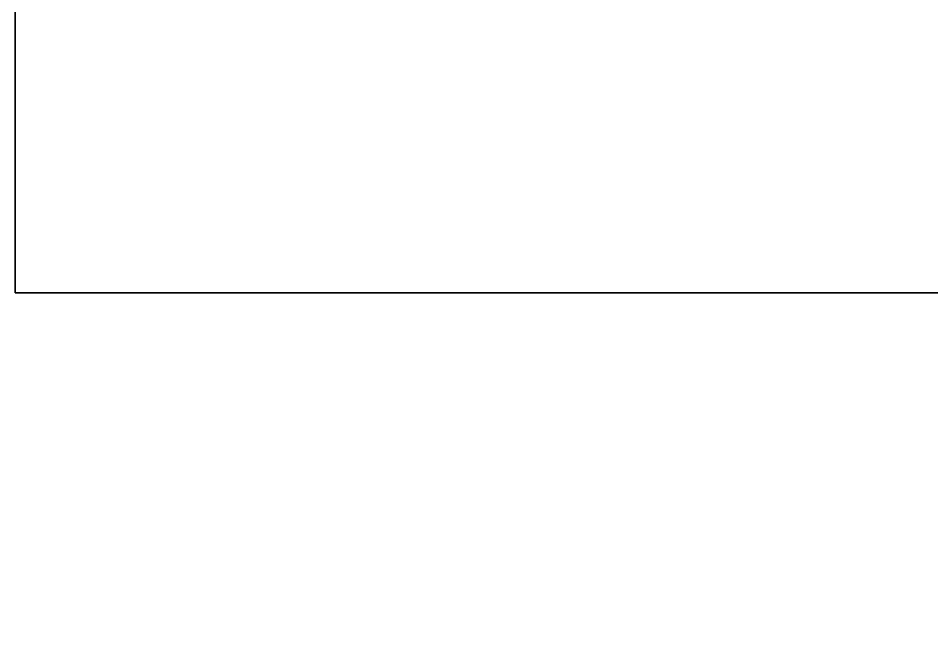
# Model space of a CAD drawing. Extents: x 0 to 7800, y -5130 to 1.
# Drawn here: x 5281.7 to 5581.7, y -964 to -763.8 of the extents above; entities that cross this region are included whole.
import ezdxf

# ---------------------------------------------------------------- set-up
doc = ezdxf.new("R2010")
doc.units = 0
for name, color, linetype in [('LAYER0', 7, 'CONTINUOUS'), ('LAYER2', 7, 'CONTINUOUS'), ('LAYER667', 35, 'CONTINUOUS')]:
    doc.layers.add(name, color=color, linetype=linetype)

msp = doc.modelspace()

# ---------------------------------------------------------------- linework, layer by layer
at = {"layer": 'LAYER0'}
for points, invisible_edges in [([(7199.692, -1929.002, -5), (5130.692, -289.002, -5), (7199.692, 0.998, -5), (7199.692, -1929.002, -5)], 7), ([(5130.692, -289.002), (7199.692, -1929.002), (5130.692, 0.998), (5130.692, -289.002)], 3), ([(5130.692, 0.998), (7199.692, -1929.002), (7199.692, 0.998), (5130.692, 0.998)], 3), ([(4825.692, -1929.002, -5), (5130.692, -289.002, -5), (7199.692, -1929.002, -5), (4825.692, -1929.002, -5)], 3), ([(5130.692, -289.002), (4825.692, -1929.002), (7199.692, -1929.002), (5130.692, -289.002)], 5)]:
    msp.add_3dface(points, dxfattribs=dict(at, invisible_edges=invisible_edges))
at = {"layer": 'LAYER667', "invisible_edges": 1}
for points in [[(6484.695, -854, 880), (5280.695, -149, 880), (6484.695, -149, 880), (6484.695, -854, 880)], [(5280.695, -149, 880), (6484.695, -854, 880), (5280.695, -854, 880), (5280.695, -149, 880)], [(5280.695, -854, 930), (6484.695, -149, 930), (5280.695, -149, 930), (5280.695, -854, 930)], [(6484.695, -149, 930), (5280.695, -854, 930), (6484.695, -854, 930), (6484.695, -149, 930)], [(6484.695, -854, 880), (5280.695, -854, 930), (5280.695, -854, 880), (6484.695, -854, 880)], [(5280.695, -854, 930), (6484.695, -854, 880), (6484.695, -854, 930), (5280.695, -854, 930)]]:
    msp.add_3dface(points, dxfattribs=at)

# ---------------------------------------------------------------- meshes
at = {"layer": 'LAYER2'}
mesh = msp.add_polymesh((14, 2), dxfattribs=at)
for k, corner in enumerate([(1175.695, -1705, 2657), (-0.0002, -1705, 2657), (1175.695, -204, 2657), (1175.695, -1705, 2657), (3880.695, -204, 2657), (1175.695, -204, 2657), (3880.695, -439, 2657), (3880.695, -204, 2657), (5280.695, -439, 2657), (3880.695, -439, 2657), (5280.695, -149, 2657), (5280.695, -439, 2657), (7049.695, -149, 2657), (5280.695, -149, 2657), (7049.695, -289, 2657), (7049.695, -149, 2657), (7649.695, -289, 2657), (7049.695, -289, 2657), (7649.695, -1684, 2657), (7649.695, -289, 2657), (7049.695, -1684, 2657), (7649.695, -1684, 2657), (7049.695, -1779, 2657), (7049.695, -1684, 2657), (3151.695, -1779, 2657), (7049.695, -1779, 2657), (3151.695, -1929, 2657), (7199.695, -1929, 2657)]):
    mesh.set_mesh_vertex(divmod(k, 2), corner)

doc.saveas('drawing.dxf')
